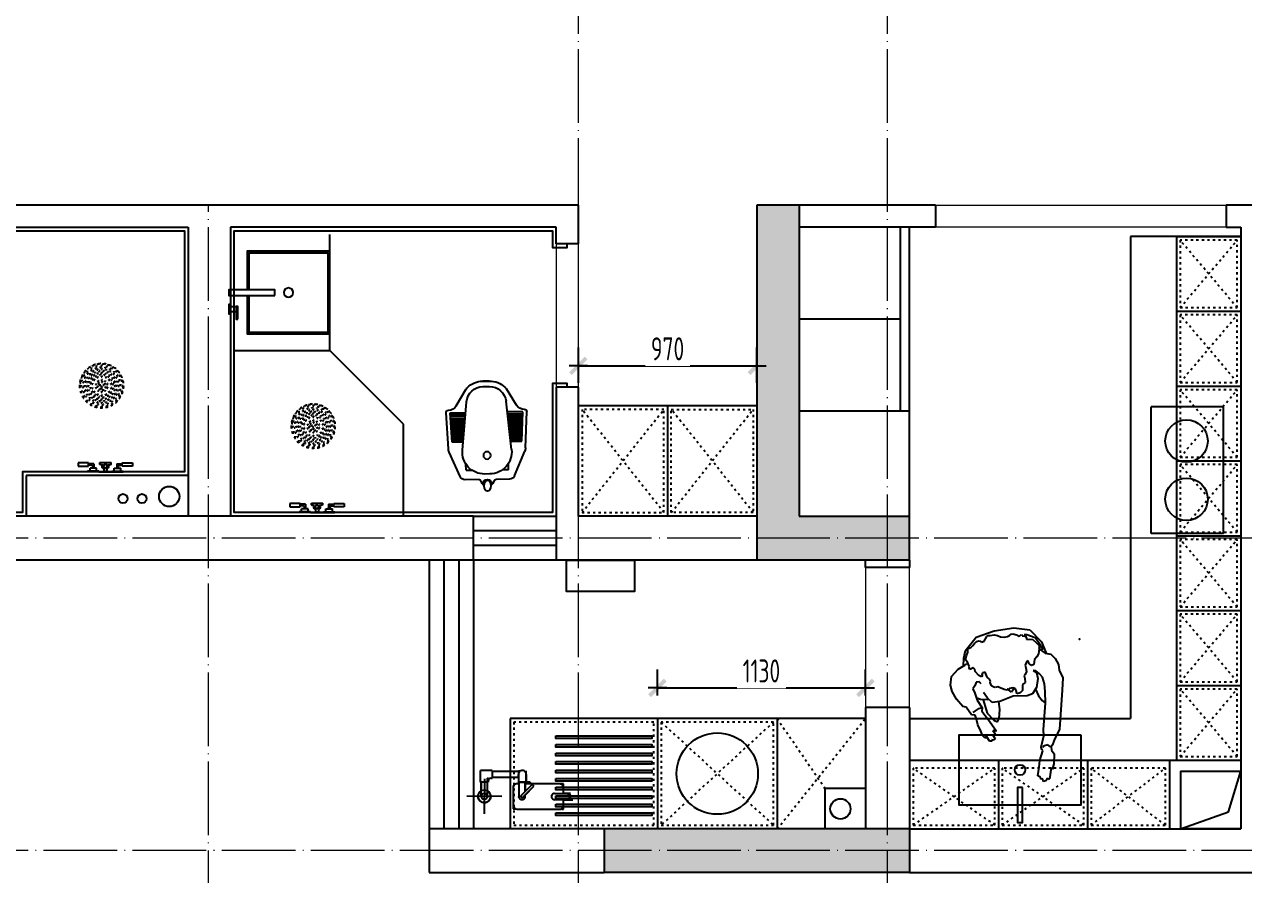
# Model space of a CAD drawing. Header units: inches. Extents: x 14 to 31798, y 9 to 22485.
# Drawn here: x 13009 to 19634, y 7512 to 12134 of the extents above; entities that cross this region are included whole.
import ezdxf

# ---------------------------------------------------------------- set-up
doc = ezdxf.new("R2010")
doc.units = ezdxf.units.IN
doc.header["$MEASUREMENT"] = 0
for name, pattern in [('ACAD_ISO03W100', [30, 12, -18]), ('DOTE', [2.42, 2, -0.2, 0.02, -0.2]), ('iGo户型优化31', [0.35, 0.25, -0.1])]:
    doc.linetypes.add(name, pattern=pattern)
for name, color, linetype in [('D-ARCHI', 250, 'Continuous'), ('EVH 立面填充', 8, 'Continuous'), ('IBS-003-建筑窗框', 3, 'Continuous'), ('IBS-182-原建筑非承重墙', 150, 'Continuous'), ('IBS-200-原建筑承重墙柱', 200, 'Continuous'), ('IBS-63-原建筑窗', 63, 'Continuous'), ('IDS-030-造型完成面(看线)', 30, 'Continuous'), ('IDS-040-固定高家具', 40, 'Continuous'), ('IFF-31-卫浴洁具', 31, 'Continuous'), ('IFF-51-活动家具', 51, 'Continuous'), ('iGo户型优化', 7, 'Continuous')]:
    doc.layers.add(name, color=color, linetype=linetype)
doc.layers.add('门', color=65, linetype='Continuous', lineweight=13)
doc.styles.add('HBA-DIMT', font='ARCHS.SHX', dxfattribs={"width": 0.8})
doc.dimstyles.new('HBA_40', dxfattribs={"dimscale": 50, "dimtxt": 2.5, "dimasz": 0.1, "dimexe": 2, "dimexo": 2.5, "dimgap": 0.6, "dimtad": 1, "dimdec": 0, "dimrnd": 5, "dimzin": 0, "dimtxsty": 'HBA-DIMT', "dimblk": 'HBA_DIMENSION_TICK', "dimblk1": 'HBA_DIMENSION_TICK', "dimblk2": 'HBA_DIMENSION_TICK', "dimcen": 0.125, "dimclrd": 44, "dimclre": 44, "dimclrt": 2, "dimadec": 0, "dimazin": 0, "dimtfac": 1, "dimtdec": 0, "dimtix": 1, "dimtmove": 1, "dimatfit": 3, "dimldrblk": 'HBA_Leader_Dot', "dimfxl": 0, "dimtvp": 1, "dimtfill": 1, "dimtolj": 1, "dimtzin": 0, "dimarcsym": 0})

# ---------------------------------------------------------------- blocks, each defined once
blk = doc.blocks.new('11')
at = {"layer": 'IBS-182-原建筑非承重墙'}
for p, q in [((140996.6, -1245.4), (140997.1, -1054.1)), ((140567.3, -1080.2), (140567.1, -1131.5)), ((140567.3, -1080.2), (140567.1, -1131.5)), ((140567.2, -1100.7), (140567.1, -1131.5)), ((140840.5, -1081), (140567.3, -1080.2)), ((140575.7, -1080.3), (140567.3, -1080.2)), ((140820, -1080.9), (140587.7, -1080.3)), ((140820, -1080.9), (140587.7, -1080.3)), ((140840.5, -1081), (140820, -1080.9)), ((140840.2, -1209.1), (140840.5, -1081)), ((140840.2, -1197.1), (140840.5, -1101.4)), ((140840.2, -1209.1), (140840.5, -1101.4)), ((140840.5, -1101.4), (140840.5, -1081)), ((140567.1, -1131.5), (140516.4, -1131.3)), ((140535.4, -1131.4), (140527.6, -1131.4)), ((140528, -1165.5), (140567, -1165.6)), ((140528, -1165.5), (140567, -1165.6)), ((140567, -1165.6), (140535.3, -1165.5)), ((140567.1, -1131.5), (140535.4, -1131.4)), ((140567.1, -1131.5), (140535.4, -1131.4)), ((140567, -1165.6), (140566.9, -1196.4)), ((140567, -1165.6), (140566.9, -1216.9)), ((140567, -1165.6), (140566.9, -1196.4)), ((140614.8, -1165.8), (140567, -1165.6)), ((140567.1, -1131.5), (140614.9, -1131.6)), ((140787.9, -1144.5), (140727.7, -1204.5)), ((140775.4, -1157), (140727.7, -1204.5)), ((140797.1, -1153.8), (140736.8, -1213.7)), ((140736.8, -1213.7), (140775.4, -1175.4)), ((140736.8, -1213.7), (140775.4, -1175.4)), ((140775.4, -1175.4), (140775.2, -1227)), ((140775.3, -1217.4), (140775.4, -1175.4)), ((140775.4, -1175.4), (140775.3, -1217.4)), ((140775.4, -1157), (140787.9, -1144.5)), ((140775.4, -1149.1), (140775.4, -1157)), ((140775.4, -1149.1), (140775.4, -1157)), ((140775.4, -1149.1), (140775.4, -1157)), ((140809.4, -1217.5), (140809.6, -1149.2)), ((140809.4, -1227.1), (140809.6, -1149.2)), ((140809.6, -1144.6), (140809.6, -1149.2)), ((140809.6, -1149.2), (140809.6, -1144.6)), ((140901.2, -1149.5), (141092.5, -1150)), ((140979.7, -1180.1), (140979.5, -1248.1)), ((140979.8, -1149.7), (140979.6, -1227.6)), ((140979.7, -1180.1), (140979.6, -1227.6)), ((141013.9, -1149.8), (141013.7, -1227.7)), ((141013.7, -1227.7), (141013.9, -1180.2)), ((141013.7, -1227.7), (141013.9, -1180.2)), ((140566.9, -1208.4), (140566.9, -1216.9)), ((140566.9, -1216.9), (140769.8, -1217.4)), ((140566.9, -1216.9), (140587.4, -1216.9)), ((140587.4, -1216.9), (140775.3, -1217.4)), ((140587.4, -1216.9), (140740.4, -1217.3)), ((140736.8, -1213.7), (140727.7, -1204.5)), ((140727.7, -1204.5), (140736.8, -1213.7)), ((140750, -1226.9), (140736.8, -1213.7)), ((140740.4, -1217.3), (140750, -1226.9)), ((140775.2, -1227), (140750, -1226.9)), ((140750, -1226.9), (140769.8, -1227)), ((140769.8, -1217.4), (140769.6, -1288.5)), ((140769.7, -1268.6), (140769.8, -1227)), ((140769.8, -1227), (140769.7, -1268.6)), ((140812.1, -1227.1), (140769.8, -1227)), ((140775.3, -1217.4), (140775.2, -1227)), ((140775.3, -1217.4), (140775.2, -1227)), ((140775.2, -1227), (140809.4, -1227.1)), ((140809.4, -1217.5), (140819.7, -1217.5)), ((140809.4, -1217.5), (140809.4, -1227.1)), ((140812.1, -1251.7), (140812, -1268.8)), ((140812, -1285.8), (140812.1, -1251.7)), ((140812, -1285.8), (140812.1, -1251.7)), ((140812.1, -1251.7), (140812.1, -1220.6)), ((140812.1, -1251.7), (140812.1, -1220.6)), ((140812.1, -1251.7), (140812.1, -1227.1)), ((140812.1, -1251.7), (140954.9, -1251.7)), ((140954.9, -1251.7), (140953, -1251.7)), ((140954.9, -1251.7), (140953, -1251.7)), ((140954.8, -1290.4), (140954.9, -1248.1)), ((140961.8, -1248.1), (140954.9, -1248.1)), ((140954.9, -1250.9), (140954.9, -1251.7)), ((140954.9, -1250.9), (140954.9, -1251.7)), ((140975.4, -1248.1), (140975.5, -1227.6)), ((140975.5, -1234.5), (140975.4, -1248.1)), ((140979.5, -1248.1), (140975.4, -1248.1)), ((140975.4, -1248.1), (140979.5, -1248.1)), ((140975.5, -1234.5), (140975.5, -1227.6)), ((140975.5, -1227.6), (140979.6, -1227.6)), ((140975.5, -1227.6), (141017.8, -1227.7)), ((140979.6, -1227.6), (140975.5, -1227.6)), ((140975.5, -1227.6), (140975.5, -1234.5)), ((140979.5, -1248.1), (140979.6, -1227.6)), ((140979.6, -1227.6), (141013.7, -1227.7)), ((140979.6, -1227.6), (141017.8, -1227.7)), ((141013.7, -1227.7), (141017.8, -1227.7)), ((141017.8, -1227.7), (141013.7, -1227.7)), ((141017.8, -1227.7), (141013.7, -1227.7)), ((141017.8, -1234.6), (141017.7, -1290.5)), ((141017.8, -1234.6), (141017.8, -1227.7)), ((141017.8, -1234.6), (141017.8, -1227.7)), ((141017.8, -1227.7), (141017.8, -1234.6)), ((141017.8, -1234.6), (141017.8, -1227.7)), ((141017.8, -1227.7), (141017.8, -1234.6)), ((140769.7, -1268.6), (140769.6, -1288.5)), ((140803.1, -1285.8), (140812, -1285.8)), ((140954.8, -1285.8), (140803.3, -1285.8)), ((140803.3, -1285.8), (140812, -1285.8)), ((140954.8, -1290.4), (140981.7, -1290.5)), ((140981.7, -1290.5), (141017.7, -1290.5))]:
    blk.add_line(p, q, dxfattribs=at)
blk.add_circle((140996.9, -1149.8), 34.9, dxfattribs=at)
for start, end in [(0, 180), (0, 180), (180, 240.52169), (180, 240.52169), (299.17603, 0), (299.17603, 0)]:
    blk.add_arc((140996.9, -1149.8), 34.9, start, end, dxfattribs=at)
for centre, major_axis, start_param, end_param in [((140587.7, -1100.8), (-14.5, 14.5), 5.495149, 7.065946), ((140820, -1101.4), (-14.5, -14.5), 2.353557, 3.924353), ((140553.1, -1148.5), (-17.5, -17.5), -1.141223, -0.024085), ((140539.5, -1139.9), (-6.72, -6.72), 4.378011, 6.612288), ((140531.1, -1157), (-6.72, -6.72), 1.236418, 3.470695), ((140614.9, -1148.7), (-12.1, -12.1), 0.78276, 3.924353), ((140792.5, -1149.1), (-12.1, 12.1), 3.924353, 7.065946), ((140792.5, -1149.1), (-4.6, -4.6), 1.568158, 4.709751), ((140996.9, -1149.8), (-12.1, 12.1), 4.709751, 10.992936), ((140587.4, -1196.4), (-14.5, 14.5), 0.78276, 2.353557), ((140819.7, -1197), (-14.5, -14.5), 0.78276, 2.353557), ((140961.8, -1234.4), (-9.66, 9.66), 2.353557, 3.924353), ((140790.8, -1268.7), (-15, 15), 0.78276, 2.986227), ((140790.8, -1268.7), (-15, 15), 2.986227, 3.924353)]:
    blk.add_ellipse(centre, major_axis=major_axis, ratio=1, start_param=start_param, end_param=end_param, dxfattribs=at)
at = {"layer": 'IBS-182-原建筑非承重墙', "extrusion": (0, 0, -1)}
for start_param, end_param in [(5.500425, 7.071221), (5.500425, 7.071221), (3.929629, 5.500425), (3.929629, 5.500425), (2.358832, 3.929629), (2.358832, 3.929629), (7.071221, 8.642018), (7.071221, 8.642018)]:
    blk.add_ellipse((140996.9, -1149.8), major_axis=(-12.1, 12.1), ratio=1, start_param=start_param, end_param=end_param, dxfattribs=at)
blk = doc.blocks.new('A$C4f8d1d60')
at = {"color": 8}
for p, q in [((48.8, 294, 0), (31.2, 294, 0)), ((31.2, 294, 0), (31.2, 239, 0)), ((48.8, 239, 0), (48.8, 294, 0)), ((48.8, 294, 0), (48.8, 294, 0)), ((3.6, 244, 0), (0, 244, 0)), ((0, 182, 0), (0, 244, 0)), ((3.6, 182, 0), (3.6, 244, 0)), ((3.6, 230.5, 0), (20, 230.5, 0)), ((20, 195.5, 0), (20, 230.5, 0)), ((24, 220, 0), (20, 220, 0)), ((24, 206, 0), (20, 206, 0)), ((24, 206, 0), (24, 220, 0)), ((36, 217, 0), (24, 217, 0)), ((44, 209, 0), (24, 209, 0)), ((31.2, 239, 0), (48.8, 239, 0)), ((36, 217, 0), (36, 239, 0)), ((44, 209, 0), (44, 239, 0)), ((3.6, 182, 0), (0, 182, 0)), ((0, 112, 0), (0, 182, 0)), ((3.6, 159.5, 0), (0, 159.5, 0)), ((0, 159.5, 0), (0, 134.5, 0)), ((3.6, 134.5, 0), (0, 134.5, 0)), ((3.6, 195.5, 0), (20, 195.5, 0)), ((3.6, 134.5, 0), (3.6, 159.5, 0)), ((15.4, 154.5, 0), (3.6, 154.5, 0)), ((15.4, 139.5, 0), (3.6, 139.5, 0)), ((31.2, 164.5, 0), (31.2, 159.5, 0)), ((31.2, 159.5, 0), (36.2, 159.5, 0)), ((31.2, 134.5, 0), (31.2, 129.5, 0)), ((31.2, 134.5, 0), (36.2, 134.2, 0)), ((41, 177.9, 0), (50.8, 177.9, 0)), ((50.8, 117.7, 0), (50.8, 177.9, 0)), ((3.6, 112, 0), (0, 112, 0)), ((0, 112, 0), (0, 50, 0)), ((3.6, 112, 0), (3.6, 50, 0)), ((3.6, 98.5, 0), (20, 98.5, 0)), ((20, 98.5, 0), (20, 63.5, 0)), ((24, 88, 0), (20, 88, 0)), ((24, 74, 0), (20, 74, 0)), ((24, 88, 0), (24, 74, 0)), ((44, 85, 0), (24, 85, 0)), ((36, 77, 0), (24, 77, 0)), ((36, 77, 0), (36, 55, 0)), ((40.5, 117.7, 0), (50.8, 117.7, 0)), ((44, 85, 0), (44, 55, 0)), ((3.6, 50, 0), (0, 50, 0)), ((3.6, 63.5, 0), (20, 63.5, 0)), ((31.2, 0, 0), (31.2, 55, 0)), ((31.2, 55, 0), (48.8, 55, 0)), ((48.8, 0, 0), (31.2, 0, 0)), ((48.8, 55, 0), (48.8, 0, 0)), ((48.8, 0, 0), (48.8, 0, 0))]:
    blk.add_line(p, q, dxfattribs=at)
at = {"color": 8, "linetype": 'ACAD_ISO03W100'}
for centre, radius in [((468.8, 126.7, 0), 120), ((468.8, 126.7, 0), 118), ((389.6, 205.9, 0), 3), ((401.4, 203.3, 0), 3), ((412.8, 223.7, 0), 3), ((422.8, 206.4, 0), 3), ((423.5, 218.1, 0), 3), ((425.9, 196.6, 0), 3), ((439.9, 234.9, 0), 3), ((445, 215.6, 0), 3), ((447.4, 205.9, 0), 3), ((448.7, 226.8, 0), 3), ((468.8, 238.7, 0), 3), ((468.8, 218.7, 0), 3), ((468.8, 198.7, 0), 3), ((470.5, 208.7, 0), 3), ((475.3, 228.5, 0), 3), ((492.7, 215.6, 0), 3), ((493.6, 204.9, 0), 3), ((497.8, 234.9, 0), 3), ((501.4, 223.4, 0), 3), ((514.8, 206.4, 0), 3), ((524.8, 223.7, 0), 3), ((525.3, 211.7, 0), 3), ((548, 205.9, 0), 3), ((360.7, 155.7, 0), 3), ((367, 133.2, 0), 3), ((371.8, 182.7, 0), 3), ((372.2, 159.3, 0), 3), ((380, 150.6, 0), 3), ((383.9, 183.2, 0), 3), ((387.9, 140.1, 0), 3), ((389.2, 172.7, 0), 3), ((395, 162.3, 0), 3), ((400.4, 149, 0), 3), ((403.8, 191.8, 0), 3), ((407.6, 136.2, 0), 3), ((408, 181.7, 0), 3), ((410.6, 169.1, 0), 3), ((415.8, 158.9, 0), 3), ((422, 149.3, 0), 3), ((426.5, 185, 0), 3), ((432.2, 176.7, 0), 3), ((436.4, 167.4, 0), 3), ((443, 145.6, 0), 3), ((446.6, 195.2, 0), 3), ((448.2, 134.3, 0), 3), ((454.1, 187, 0), 3), ((457.3, 177.4, 0), 3), ((459, 157.2, 0), 3), ((461.8, 147.6, 0), 3), ((474.8, 137.1, 0), 3), ((478.3, 188, 0), 3), ((478.7, 157.2, 0), 3), ((480.4, 177.4, 0), 3), ((480.8, 145.2, 0), 3), ((491.1, 195.2, 0), 3), ((494.7, 145.6, 0), 3), ((501, 179.8, 0), 3), ((501.3, 167.4, 0), 3), ((511.2, 185, 0), 3), ((514.6, 194.8, 0), 3), ((515.7, 149.3, 0), 3), ((518.8, 163.4, 0), 3), ((527.1, 169.1, 0), 3), ((529.1, 141.5, 0), 3), ((531.9, 179.2, 0), 3), ((533.9, 191.8, 0), 3), ((537.3, 149, 0), 3), ((544.1, 159.3, 0), 3), ((545.4, 194.2, 0), 3), ((548.5, 172.7, 0), 3), ((550.2, 136.7, 0), 3), ((557.7, 150.6, 0), 3), ((560.2, 172, 0), 3), ((565.8, 182.7, 0), 3), ((568.8, 146.8, 0), 3), ((577, 155.7, 0), 3), ((356.8, 126.7, 0), 3), ((360.7, 97.8, 0), 3), ((368.8, 106.7, 0), 3), ((371.8, 70.7, 0), 3), ((376.8, 126.7, 0), 3), ((377.5, 81.5, 0), 3), ((380, 102.9, 0), 3), ((387.5, 116.8, 0), 3), ((389.2, 80.7, 0), 3), ((393.6, 94.2, 0), 3), ((396.8, 126.7, 0), 3), ((400.4, 104.5, 0), 3), ((405.8, 74.3, 0), 3), ((408.6, 112, 0), 3), ((410.6, 84.4, 0), 3), ((416.8, 126.7, 0), 3), ((418.8, 90.1, 0), 3), ((422, 104.2, 0), 3), ((426.5, 68.5, 0), 3), ((436.4, 86.1, 0), 3), ((436.7, 73.7, 0), 3), ((436.8, 126.7, 0), 3), ((443, 107.9, 0), 3), ((450.1, 115.3, 0), 3), ((456.8, 126.7, 0), 3), ((457.3, 76.1, 0), 3), ((459, 96.3, 0), 3), ((459.4, 65.5, 0), 3), ((466.1, 104.9, 0), 3), ((468.8, 126.7, 0), 5), ((474.8, 116.4, 0), 3), ((478.7, 96.3, 0), 3), ((480.4, 76.1, 0), 3), ((483.6, 66.5, 0), 3), ((484.2, 111, 0), 3), ((490.7, 128.9, 0), 3), ((494.7, 107.9, 0), 3), ((500.8, 126.7, 0), 3), ((501.3, 86.1, 0), 3), ((505.5, 76.8, 0), 3), ((511.2, 68.5, 0), 3), ((515.7, 104.2, 0), 3), ((520.8, 126.7, 0), 3), ((521.8, 94.6, 0), 3), ((527.1, 84.4, 0), 3), ((529.7, 71.8, 0), 3), ((530.1, 117.3, 0), 3), ((537.3, 104.5, 0), 3), ((540.8, 126.7, 0), 3), ((542.7, 91.2, 0), 3), ((548.5, 80.7, 0), 3), ((549.8, 113.4, 0), 3), ((553.8, 70.3, 0), 3), ((557.7, 102.9, 0), 3), ((560.8, 126.7, 0), 3), ((565.5, 94.2, 0), 3), ((565.8, 70.7, 0), 3), ((570.6, 120.3, 0), 3), ((577, 97.8, 0), 3), ((580.8, 126.7, 0), 3), ((389.6, 47.6, 0), 3), ((392.3, 59.3, 0), 3), ((403.8, 61.7, 0), 3), ((412.3, 41.8, 0), 3), ((412.8, 29.8, 0), 3), ((422.8, 47.1, 0), 3), ((423.1, 58.7, 0), 3), ((436.2, 30.1, 0), 3), ((439.9, 18.6, 0), 3), ((444.1, 48.6, 0), 3), ((445, 37.9, 0), 3), ((446.6, 58.3, 0), 3), ((462.4, 25, 0), 3), ((467.2, 44.8, 0), 3), ((468.8, 54.7, 0), 3), ((468.8, 34.7, 0), 3), ((468.8, 14.7, 0), 3), ((488.9, 26.7, 0), 3), ((490.3, 47.6, 0), 3), ((491.1, 58.3, 0), 3), ((492.7, 37.9, 0), 3), ((497.8, 18.6, 0), 3), ((511.7, 56.9, 0), 3), ((514.1, 35.4, 0), 3), ((514.8, 47.1, 0), 3), ((524.8, 29.8, 0), 3), ((533.9, 61.7, 0), 3), ((536.2, 50.2, 0), 3), ((548, 47.6, 0), 3)]:
    blk.add_circle(centre, radius, dxfattribs=at)
at = {"color": 8}
blk.add_circle((31.2, 147, 0), 9.39, dxfattribs=at)
for centre, radius, start, end in [((31.2, 147, 0), 17.5, 89.99388, 154.61694), ((31.2, 147, 0), 17.5, 205.37081, 269.99388), ((31.2, 147, 0), 12.5, 89.99388, 269.99388), ((63.6, 132.7, 0), 27.5, 176.83262, 212.95443), ((74.7, 159.2, 0), 38.6, 151.01819, 179.60297)]:
    blk.add_arc(centre, radius, start, end, dxfattribs=at)
blk = doc.blocks.new('抖音iGo户型优化-0721')
at = {"layer": 'IFF-31-卫浴洁具', "ltscale": 100}
for p, q in [((23154.8, -200795.4), (23079.4, -200794.4)), ((23321, -200797.7), (23245.6, -200796.7)), ((23051.6, -200812.2), (22992.6, -200945.2)), ((23084.4, -200846.4), (23083.9, -200879.7)), ((23084.4, -200846.4), (23116.3, -200846.8)), ((23213.8, -200826.2), (23185.7, -200825.8)), ((23314.6, -200849.5), (23282.6, -200849.1)), ((23314.6, -200849.5), (23314.1, -200882.9)), ((23348.3, -200816.3), (23403.6, -200950.8)), ((22988.4, -200962.2), (22975.7, -201159)), ((23008, -200998.5), (22997.4, -201159)), ((23068.8, -200999.3), (23008, -200998.5)), ((23064.5, -200955.1), (23087.1, -201218.7)), ((23331.5, -200958.7), (23301.7, -201221.6)), ((23407.4, -200967.9), (23414.7, -201165)), ((23074.3, -201069.4), (23003.4, -201068.5)), ((23073.4, -201059.4), (23004, -201058.5)), ((23072.6, -201049.4), (23004.7, -201048.5)), ((23071.7, -201039.4), (23005.4, -201038.5)), ((23070.8, -201029.4), (23006, -201028.5)), ((23070, -201019.4), (23006.7, -201018.5)), ((23069.1, -201009.3), (23007.3, -201008.5)), ((23319.7, -201062.8), (23389.1, -201063.7)), ((23320.9, -201052.8), (23388.7, -201053.7)), ((23322, -201042.8), (23388.3, -201043.7)), ((23323.1, -201032.8), (23387.9, -201033.7)), ((23324.3, -201022.8), (23387.6, -201023.7)), ((23325.4, -201012.9), (23387.2, -201013.7)), ((23326, -201002.9), (23386.8, -201003.7)), ((23386.8, -201003.7), (23393, -201164.5)), ((23079.4, -201129.5), (22999.4, -201128.4)), ((23078.6, -201119.5), (23000.1, -201118.4)), ((23077.7, -201109.5), (23000.7, -201108.4)), ((23076.9, -201099.5), (23001.4, -201098.4)), ((23076, -201089.4), (23002, -201088.4)), ((23075.1, -201079.4), (23002.7, -201078.4)), ((23311.8, -201132.7), (23391.8, -201133.8)), ((23312.9, -201122.7), (23391.4, -201123.8)), ((23314.1, -201112.7), (23391.1, -201113.8)), ((23315.2, -201102.7), (23390.7, -201103.8)), ((23316.3, -201092.7), (23390.3, -201093.7)), ((23317.5, -201082.8), (23389.9, -201083.7)), ((23318.6, -201072.8), (23389.5, -201073.7)), ((22997.4, -201159), (23082.1, -201160.2)), ((23081.2, -201149.5), (22998.1, -201148.4)), ((23080.3, -201139.5), (22998.7, -201138.4)), ((23031.4, -201196.4), (23083.8, -201285.4)), ((23358, -201200.9), (23303.2, -201288.4)), ((23393, -201164.5), (23308.3, -201163.3)), ((23309.5, -201152.6), (23392.6, -201153.8)), ((23310.7, -201142.7), (23392.2, -201143.8)), ((23175.1, -201330.9), (23210.6, -201331.4)), ((23210.6, -201331.4), (23175.1, -201330.9)), ((23175.5, -201300.9), (23211, -201301.4))]:
    blk.add_line(p, q, dxfattribs=at)
blk.add_circle((23198.4, -200927.2), 20, dxfattribs=at)
for centre, radius, start, end in [((23200.9, -200746.1), 13.4, 34.04572, 144.38623), ((23079, -200824.4), 30, 89.21598, 156.07815), ((23154.9, -200785.4), 10, 269.21598, 339.71582), ((23226.7, -200811.9), 66.5, 131.3509, 159.71582), ((23200.5, -200771.2), 25, 179.21598, 359.21598), ((23227, -200762.6), 44.3, 146.67085, 211.76111), ((23200.4, -200778.5), 13.4, 214.04572, 324.38623), ((23174.3, -200761.9), 44.3, 326.67085, 31.76111), ((23173.3, -200811.2), 66.5, 18.71613, 47.08106), ((23245.7, -200786.7), 10, 198.71613, 269.21598), ((23320.6, -200827.7), 30, 22.35381, 89.21598), ((23184.1, -200945.8), 120, 89.21598, 184.42439), ((23212.2, -200946.2), 120, 354.00757, 89.21598), ((23038.3, -200965.4), 50, 156.07815, 176.28889), ((23357.4, -200969.8), 50, 2.14307, 22.35381), ((22987.6, -201159.8), 12, 176.28889, 270.6079), ((22988.3, -201221.8), 50, 30.48691, 90.6079), ((23400.4, -201227.4), 50, 87.82405, 147.94505), ((23402.7, -201165.5), 12, 267.82405, 2.14307), ((23176.8, -201211), 90, 184.91056, 269.21598), ((23212.3, -201211.4), 90, 269.21598, 353.5214), ((23126.9, -201260), 50, 210.48691, 224.50672), ((23176.8, -201211), 120, 224.50672, 269.21598), ((23212.3, -201211.4), 120, 269.21598, 313.92524), ((23260.8, -201261.9), 50, 313.92524, 327.94505)]:
    blk.add_arc(centre, radius, start, end, dxfattribs=at)
blk = doc.blocks.new('抖音iGo户型优化-0715')
at = {"layer": 'IFF-31-卫浴洁具'}
for points in [[(13559.5, -200880.3), (13529.5, -200880.3), (13529.5, -200630.3), (13559.5, -200630.3)], [(13659.5, -200640.3), (13609.5, -200640.3), (13609.5, -200630.3), (13659.5, -200630.3)], [(13649.5, -200640.3), (13619.5, -200640.3), (13619.5, -200670.3), (13649.5, -200670.3)], [(13689.5, -200680.6), (13619.5, -200680.6), (13619.5, -200670.6), (13689.5, -200670.6)]]:
    blk.add_lwpolyline(points, close=True, dxfattribs=at)
blk.add_lwpolyline([(13559.5, -200730.3), (13769.5, -200730.3), (13769.5, -201180.3), (13319.5, -201180.3), (13319.5, -200730.3), (13529.5, -200730.3)], dxfattribs=at)
at = {"layer": 'iGo户型优化', "color": 251, "ltscale": 333}
blk.add_lwpolyline([(13559.5, -200740.3), (13759.5, -200740.3), (13759.5, -201170.3), (13329.5, -201170.3), (13329.5, -200740.3), (13529.5, -200740.3)], dxfattribs=at)
at = {"layer": 'iGo户型优化', "color": 7}
blk.add_circle((13544.5, -200955.3), 25, dxfattribs=at)
blk = doc.blocks.new('HBA_DIMENSION_TICK')
at = {"color": 0, "linetype": 'ByBlock'}
for p, q in [((-10, 0), (0, 0)), ((0, 0), (10, 0))]:
    blk.add_line(p, q, dxfattribs=at)
at = {"color": 50, "linetype": 'ByBlock'}
blk.add_solid([(-10, -7), (-7, -10), (7, 10), (10, 7)], dxfattribs=at)
blk = doc.blocks.new('*D95')
at = {"color": 44, "lineweight": -2, "transparency": 16777216}
for p, q in [((16448.7, 8485.9), (16448.7, 8626.7)), ((17578.7, 8485.9), (17578.7, 8626.7)), ((16453.7, 8526.7), (17573.7, 8526.7))]:
    blk.add_line(p, q, dxfattribs=at)
at = {"layer": 'Defpoints', "color": 0, "transparency": 16777216}
for p in [(17578.7, 8526.7), (16448.7, 8360.9), (17578.7, 8360.9)]:
    blk.add_point(p, dxfattribs=at)
at = {"color": 44, "lineweight": -2, "transparency": 16777216, "xscale": 5, "yscale": 5, "zscale": 5, "rotation": 180}
blk.add_blockref('HBA_DIMENSION_TICK', (16448.7, 8526.7), dxfattribs=at)
at = {"color": 44, "lineweight": -2, "transparency": 16777216, "xscale": 5, "yscale": 5, "zscale": 5}
blk.add_blockref('HBA_DIMENSION_TICK', (17578.7, 8526.7), dxfattribs=at)
at = {"color": 2, "transparency": 16777216, "insert": (17013.7, 8619.2), "char_height": 125, "attachment_point": 5, "style": 'HBA-DIMT', "bg_fill": 3, "box_fill_scale": 1.25, "bg_fill_color": 256, "bg_fill_true_color": 13158600, "bg_fill_transparency": 0}
blk.add_mtext('\\A1;1130', dxfattribs=at)
blk = doc.blocks.new('HBA_Leader_Dot')
at = {"color": 0, "linetype": 'ByBlock'}
blk.add_line((-5, 0), (-10, 0), dxfattribs=at)
at = {"color": 0, "linetype": 'ByBlock', "const_width": 5}
blk.add_lwpolyline([(-2.5, 0, 1), (2.5, 0, 1)], format="xyb", close=True, dxfattribs=at)
blk = doc.blocks.new('*D96')
at = {"color": 44, "lineweight": -2, "transparency": 16777216}
for p, q in [((16018.7, 10185.9), (16018.7, 10377.7)), ((16988.7, 10185.9), (16988.7, 10377.7)), ((16023.7, 10277.7), (16983.7, 10277.7))]:
    blk.add_line(p, q, dxfattribs=at)
at = {"layer": 'Defpoints', "color": 0, "transparency": 16777216}
for p in [(16988.7, 10277.7), (16018.7, 10060.9), (16988.7, 10060.9)]:
    blk.add_point(p, dxfattribs=at)
at = {"color": 44, "lineweight": -2, "transparency": 16777216, "xscale": 5, "yscale": 5, "zscale": 5, "rotation": 180}
blk.add_blockref('HBA_DIMENSION_TICK', (16018.7, 10277.7), dxfattribs=at)
at = {"color": 44, "lineweight": -2, "transparency": 16777216, "xscale": 5, "yscale": 5, "zscale": 5}
blk.add_blockref('HBA_DIMENSION_TICK', (16988.7, 10277.7), dxfattribs=at)
at = {"color": 2, "transparency": 16777216, "insert": (16503.7, 10370.2), "char_height": 125, "attachment_point": 5, "style": 'HBA-DIMT', "bg_fill": 3, "box_fill_scale": 1.25, "bg_fill_color": 256, "bg_fill_true_color": 13158600, "bg_fill_transparency": 0}
blk.add_mtext('\\A1;970', dxfattribs=at)

msp = doc.modelspace()

# ---------------------------------------------------------------- hatches: boundary and pattern name
at = {"layer": 'EVH 立面填充'}
h = msp.add_hatch(color=256, dxfattribs=at)
h.dxf.hatch_style = 1
h.paths.add_polyline_path([(17818.7, 9220.9), (17818.7, 9460.9), (17218.7, 9460.9), (17218.7, 11150.9), (16988.7, 11150.9), (16988.7, 9220.9)])
h = msp.add_hatch(color=256, dxfattribs=at)
h.dxf.hatch_style = 1
h.paths.add_polyline_path([(16158.7, 7760.9), (16158.7, 7522.6), (17818.7, 7522.6), (17818.7, 7760.9)])

# ---------------------------------------------------------------- linework, layer by layer
at = {"layer": 'D-ARCHI', "color": 251, "linetype": 'DOTE', "lineweight": 5, "ltscale": 200}
for p, q in [((16018.7, 4822.6), (16018.7, 19771.1)), ((17698.7, 4822.6), (17698.7, 19771.1)), ((14008.7, 4822.6), (14008.7, 11150.9)), ((25129, 9340.9), (4801.7, 9340.9)), ((25129, 7642.6), (4801.7, 7642.6))]:
    msp.add_line(p, q, dxfattribs=at)
at = {"layer": 'IBS-003-建筑窗框', "color": 251, "ltscale": 10}
for p, q in [((15448.7, 9460.9), (15898.7, 9460.9)), ((15208.7, 9220.9), (15208.7, 7760.9)), ((15898.7, 9220.9), (15448.7, 9220.9)), ((15448.7, 9220.9), (15448.7, 7760.9))]:
    msp.add_line(p, q, dxfattribs=at)
at = {"layer": 'IBS-182-原建筑非承重墙'}
for p, q in [((16018.7, 11150.9), (12368.7, 11150.9)), ((16018.7, 10940.9), (16018.7, 11150.9)), ((17958.7, 11150.9), (17218.7, 11150.9)), ((17958.7, 11150.9), (17958.7, 11030.9)), ((19858.7, 11150.9), (19538.7, 11150.9)), ((19538.7, 11150.9), (19538.7, 11030.9)), ((12198.7, 11030.9), (13898.7, 11030.9)), ((13898.7, 11030.9), (13898.7, 9460.9)), ((15898.7, 11030.9), (14128.7, 11030.9)), ((14128.7, 11030.9), (14128.7, 9460.9)), ((15898.7, 10940.9), (15898.7, 11030.9)), ((17958.7, 11030.9), (17218.7, 11030.9)), ((19538.7, 11030.9), (19618.7, 11030.9)), ((19618.7, 11030.9), (19618.7, 7760.9)), ((16018.7, 10940.9), (15898.7, 10940.9)), ((16018.7, 10160.9), (15898.7, 10160.9)), ((15898.7, 10160.9), (15898.7, 9220.9)), ((16018.7, 9460.9), (16018.7, 10160.9)), ((13018.7, 9680.9), (13018.7, 9460.9)), ((13898.7, 9680.9), (13018.7, 9680.9)), ((14128.7, 9460.9), (12748.7, 9460.9)), ((15448.7, 9460.9), (14128.7, 9460.9)), ((15448.7, 9220.9), (15448.7, 9460.9)), ((16988.7, 9460.9), (16018.7, 9460.9)), ((15208.7, 9220.9), (12748.7, 9220.9)), ((15448.7, 9220.9), (15208.7, 9220.9)), ((16988.7, 9220.9), (15898.7, 9220.9)), ((17578.7, 9180.9), (17578.7, 9220.9)), ((17818.7, 9220.9), (17818.7, 9180.9)), ((17818.7, 9180.9), (17578.7, 9180.9)), ((17818.7, 8420.9), (17578.7, 8420.9)), ((17578.7, 8420.9), (17578.7, 7760.9)), ((17818.7, 8420.9), (17818.7, 7760.9)), ((19230.4, 8133.9), (19230.4, 7760.9)), ((19230.4, 8133.9), (19618.7, 8133.9)), ((19290.4, 8073.9), (19290.4, 7760.9)), ((19290.4, 8073.9), (19618.7, 8073.9)), ((19552.1, 7853.5), (19618.7, 8073.9)), ((17358.7, 7980.9), (17358.7, 7760.9)), ((17578.7, 7980.9), (17358.7, 7980.9)), ((19290.4, 7760.9), (19552.1, 7853.5)), ((16158.7, 7760.9), (15208.7, 7760.9)), ((15208.7, 7760.9), (15208.7, 7522.6)), ((17818.7, 7760.9), (19618.7, 7760.9)), ((19618.7, 7760.9), (19290.4, 7760.9)), ((15208.7, 7522.6), (16158.7, 7522.6)), ((17818.7, 7522.6), (19858.7, 7522.6))]:
    msp.add_line(p, q, dxfattribs=at)
for centre, radius in [((13795.8, 9567.5), 55), ((13544.3, 9556.1), 25), ((13647.7, 9556.1), 25), ((17442.7, 7869.3), 55)]:
    msp.add_circle(centre, radius, dxfattribs=at)
msp.add_point((18741.3, 8792.4), dxfattribs=at)
at = {"layer": 'IBS-200-原建筑承重墙柱', "ltscale": 0.02}
for p, q in [((16988.7, 11150.9), (16988.7, 9220.9)), ((17218.7, 11150.9), (16988.7, 11150.9)), ((17218.7, 11150.9), (17218.7, 9460.9)), ((17218.7, 9460.9), (17818.7, 9460.9)), ((17818.7, 9220.9), (17818.7, 9460.9)), ((17818.7, 9220.9), (16988.7, 9220.9)), ((17818.7, 7760.9), (16158.7, 7760.9)), ((16158.7, 7760.9), (16158.7, 7522.6)), ((17818.7, 7760.9), (17818.7, 7522.6)), ((17818.7, 7522.6), (16158.7, 7522.6))]:
    msp.add_line(p, q, dxfattribs=at)
at = {"layer": 'IBS-63-原建筑窗'}
for p, q in [((15898.7, 9380.9), (15448.7, 9380.9)), ((15898.7, 9300.9), (15448.7, 9300.9)), ((15288.7, 9220.9), (15288.7, 7760.9)), ((15368.7, 9220.9), (15368.7, 7760.9))]:
    msp.add_line(p, q, dxfattribs=at)
at = {"layer": 'IDS-030-造型完成面(看线)'}
for points in [[(12198.7, 11090.9), (12178.7, 11090.9), (12178.7, 11010.9), (13878.7, 11010.9), (13878.7, 9700.9), (12998.7, 9700.9), (12998.7, 9480.9), (11338.7, 9480.9), (11338.7, 10900.9), (11438.7, 10900.9), (11438.7, 11090.9), (11418.7, 11090.9)], [(15958.7, 10160.9), (15958.7, 10180.9), (15878.7, 10180.9), (15878.7, 9480.9), (14148.7, 9480.9), (14148.7, 11010.9), (15878.7, 11010.9), (15878.7, 10920.9), (15958.7, 10920.9), (15958.7, 10940.9)]]:
    msp.add_lwpolyline(points, dxfattribs=at)
at = {"layer": 'IDS-040-固定高家具'}
for p, q in [((19268.7, 10980.9), (19268.7, 8133.9)), ((19268.7, 10980.9), (19618.7, 10980.9)), ((19268.7, 10574.2), (19618.7, 10574.2)), ((19268.7, 10167.5), (19618.7, 10167.5)), ((16988.7, 10060.9), (16018.7, 10060.9)), ((16503.7, 10060.9), (16503.7, 9460.9)), ((19268.7, 9760.8), (19618.7, 9760.8)), ((19268.7, 9354), (19618.7, 9354)), ((19268.7, 8947.3), (19618.7, 8947.3)), ((19268.7, 8540.6), (19618.7, 8540.6)), ((17578.7, 8360.9), (15648.7, 8360.9)), ((15648.7, 8360.9), (15648.7, 7760.9)), ((16448.7, 8360.9), (16448.7, 7760.9)), ((17098.7, 8360.9), (17098.7, 7760.9)), ((17818.7, 8133.9), (19230.4, 8133.9)), ((18302, 8133.9), (18302, 7760.9)), ((18785.3, 8133.9), (18785.3, 7760.9))]:
    msp.add_line(p, q, dxfattribs=at)
at = {"layer": 'IDS-040-固定高家具', "linetype": 'ACAD_ISO03W100'}
for p, q in [((19288.7, 10594.2), (19598.7, 10960.9)), ((19598.7, 10594.2), (19288.7, 10960.9)), ((19288.7, 10187.5), (19598.7, 10554.2)), ((19598.7, 10187.5), (19288.7, 10554.2)), ((19288.7, 9780.8), (19598.7, 10147.5)), ((19598.7, 9780.8), (19288.7, 10147.5)), ((16038.7, 9480.9), (16483.7, 10040.9)), ((16483.7, 9480.9), (16038.7, 10040.9)), ((16968.7, 9480.9), (16523.7, 10040.9)), ((16523.7, 9480.9), (16968.7, 10040.9)), ((19288.7, 9374), (19598.7, 9740.8)), ((19598.7, 9374), (19288.7, 9740.8)), ((19288.7, 8967.3), (19598.7, 9334)), ((19598.7, 8967.3), (19288.7, 9334)), ((19288.7, 8560.6), (19598.7, 8927.3)), ((19598.7, 8560.6), (19288.7, 8927.3)), ((19288.7, 8153.9), (19598.7, 8520.6)), ((19598.7, 8153.9), (19288.7, 8520.6)), ((17098.7, 8360.9), (17358.7, 7980.9)), ((17100.4, 7760.9), (17578.7, 8360.9)), ((17078.7, 8340.9), (16468.7, 7780.9)), ((16468.7, 8340.9), (17078.7, 7780.9)), ((17838.7, 7780.9), (18282, 8090.9)), ((18282, 7780.9), (17838.7, 8090.9)), ((18322, 7780.9), (18765.3, 8090.9)), ((18765.3, 7780.9), (18322, 8090.9)), ((18805.3, 7780.9), (19209, 8090.9)), ((19209, 7780.9), (18805.3, 8090.9))]:
    msp.add_line(p, q, dxfattribs=at)
for points in [[(19288.7, 10594.2), (19598.7, 10594.2), (19598.7, 10960.9), (19288.7, 10960.9)], [(19288.7, 10187.5), (19598.7, 10187.5), (19598.7, 10554.2), (19288.7, 10554.2)], [(19288.7, 9780.8), (19598.7, 9780.8), (19598.7, 10147.5), (19288.7, 10147.5)], [(16038.7, 9480.9), (16483.7, 9480.9), (16483.7, 10040.9), (16038.7, 10040.9)], [(16968.7, 9480.9), (16523.7, 9480.9), (16523.7, 10040.9), (16968.7, 10040.9)], [(19288.7, 9374), (19598.7, 9374), (19598.7, 9740.8), (19288.7, 9740.8)], [(19288.7, 8967.3), (19598.7, 8967.3), (19598.7, 9334), (19288.7, 9334)], [(19288.7, 8560.6), (19598.7, 8560.6), (19598.7, 8927.3), (19288.7, 8927.3)], [(19288.7, 8153.9), (19598.7, 8153.9), (19598.7, 8520.6), (19288.7, 8520.6)], [(15668.7, 7780.9), (16428.7, 7780.9), (16428.7, 8340.9), (15668.7, 8340.9)], [(16468.7, 7780.9), (17078.7, 7780.9), (17078.7, 8340.9), (16468.7, 8340.9)], [(17838.7, 7780.9), (18282, 7780.9), (18282, 8090.9), (17838.7, 8090.9)], [(18322, 7780.9), (18765.3, 7780.9), (18765.3, 8090.9), (18322, 8090.9)], [(18805.3, 7780.9), (19209, 7780.9), (19209, 8090.9), (18805.3, 8090.9)]]:
    msp.add_lwpolyline(points, close=True, dxfattribs=at)
at = {"layer": 'IDS-040-固定高家具'}
for points in [[(15954.5, 9220.9), (16324.5, 9220.9), (16324.5, 9050.9), (15954.5, 9050.9)], [(15897, 8265.5), (16417.7, 8265.5), (16417.7, 8251.1), (15897, 8251.1)], [(15897, 8219.1), (16417.7, 8219.1), (16417.7, 8204.7), (15897, 8204.7)], [(15897, 8172.7), (16417.7, 8172.7), (16417.7, 8158.3), (15897, 8158.3)], [(15897, 8126.3), (16417.7, 8126.3), (16417.7, 8111.9), (15897, 8111.9)], [(15897, 8080), (16417.7, 8080), (16417.7, 8065.6), (15897, 8065.6)], [(15897, 8033.6), (16417.7, 8033.6), (16417.7, 8019.2), (15897, 8019.2)], [(15897, 7987.2), (16417.7, 7987.2), (16417.7, 7972.8), (15897, 7972.8)], [(15897, 7940.8), (16417.7, 7940.8), (16417.7, 7926.4), (15897, 7926.4)], [(15897, 7894.4), (16417.7, 7894.4), (16417.7, 7880), (15897, 7880)], [(15897, 7848), (16417.7, 7848), (16417.7, 7833.6), (15897, 7833.6)]]:
    msp.add_lwpolyline(points, close=True, dxfattribs=at)
msp.add_circle((16773.7, 8060.9), 220.9, dxfattribs=at)
at = {"layer": 'IFF-31-卫浴洁具', "ltscale": 0.02}
for p, q in [((14668.7, 10360.9), (14668.7, 10990.9)), ((14148.7, 10360.9), (14668.7, 10360.9)), ((15068.7, 9960.9), (14668.7, 10360.9)), ((19524.5, 10055.3), (19130.8, 10055.3)), ((19130.8, 9366.3), (19130.8, 10055.3)), ((19524.5, 9366.3), (19524.5, 10055.3)), ((15068.7, 9460.9), (15068.7, 9960.9)), ((19524.5, 9366.3), (19130.8, 9366.3))]:
    msp.add_line(p, q, dxfattribs=at)
for points in [[(18751.2, 8270.9), (18086.2, 8270.9), (18086.2, 7890.9), (18751.2, 7890.9)], [(18432.9, 7985.9), (18404.4, 7985.9), (18404.4, 7795.9), (18432.9, 7795.9)]]:
    msp.add_lwpolyline(points, close=True, dxfattribs=at)
for centre, radius in [((19323.1, 9868.9, 0), 115.3), ((19323.1, 9552.6, 0), 115.3), ((18418.7, 8080.9), 28.5)]:
    msp.add_circle(centre, radius, dxfattribs=at)
at = {"layer": 'IFF-51-活动家具'}
for p, q in [((17768.7, 10030.9), (17768.7, 11030.9)), ((17818.7, 9460.9), (17818.7, 11030.9)), ((19018.7, 10980.9), (19018.7, 8360.9)), ((19618.7, 10980.9), (19018.7, 10980.9)), ((17768.7, 10530.9), (17218.7, 10530.9)), ((17818.7, 10030.9), (17218.7, 10030.9)), ((17818.7, 8360.9), (19018.7, 8360.9))]:
    msp.add_line(p, q, dxfattribs=at)
at = {"layer": 'iGo户型优化', "color": 251}
for p, q in [((18179.5, 8802.6), (18277.4, 8837.2)), ((18238, 8806.8), (18246, 8812)), ((18246, 8812), (18255.1, 8811.9)), ((18255.1, 8811.9), (18277.8, 8816.2)), ((18277.4, 8837.2), (18385.8, 8854.3)), ((18277.8, 8816.2), (18296.5, 8812.6)), ((18296.5, 8812.6), (18312.5, 8804.8)), ((18350.1, 8806.5), (18361.6, 8812.3)), ((18361.6, 8812.3), (18371.1, 8819.6)), ((18371.1, 8819.6), (18379.8, 8821.2)), ((18379.8, 8821.2), (18398.9, 8815.8)), ((18385.8, 8854.3), (18471.5, 8842.3)), ((18398.9, 8815.8), (18405.1, 8811.6)), ((18405.1, 8811.6), (18411.7, 8805.6)), ((18411.7, 8805.6), (18422.9, 8813.2)), ((18422.9, 8813.2), (18427.5, 8817.6)), ((18427.5, 8817.6), (18432.3, 8811.3)), ((18432.3, 8811.3), (18430.9, 8809.2)), ((18455.2, 8816.1), (18440.7, 8814.8)), ((18500.8, 8800), (18455.2, 8816.1)), ((18471.5, 8842.3), (18535.1, 8778.1)), ((18122.5, 8729.6), (18179.5, 8802.6)), ((18141.7, 8743.3), (18151.8, 8747)), ((18151.8, 8747), (18161, 8756)), ((18161, 8756), (18171.2, 8768.8)), ((18171.2, 8768.8), (18181.7, 8779.8)), ((18181.7, 8779.8), (18195.7, 8782.5)), ((18195.7, 8782.5), (18205, 8780.7)), ((18205, 8780.7), (18209.5, 8776.1)), ((18209.5, 8776.1), (18223.1, 8780.5)), ((18223.1, 8780.5), (18231.6, 8793)), ((18231.6, 8793), (18238, 8806.8)), ((18312.5, 8804.8), (18334.4, 8803.5)), ((18334.4, 8803.5), (18350.1, 8806.5)), ((18430.9, 8809.2), (18442, 8807.8)), ((18442, 8807.8), (18449, 8809.1)), ((18449, 8809.1), (18456.1, 8790.6)), ((18456.1, 8790.6), (18472.1, 8791.8)), ((18472.1, 8791.8), (18488.8, 8789.6)), ((18488.8, 8789.6), (18508.5, 8771.6)), ((18522.4, 8770.4), (18500.8, 8800)), ((18508.5, 8771.6), (18521.9, 8757.9)), ((18520.4, 8745.7), (18525.2, 8737.2)), ((18521.9, 8757.9), (18523.5, 8740.1)), ((18543.6, 8733.6), (18522.4, 8770.4)), ((18535.1, 8778.1), (18562.2, 8710.5)), ((18112.1, 8644.3), (18112.5, 8688.7)), ((18112.5, 8688.7), (18122.5, 8729.6)), ((18123, 8680), (18128.1, 8700.9)), ((18132.7, 8667.4), (18123, 8680)), ((18128.1, 8700.9), (18135.2, 8720.3)), ((18131.2, 8741.3), (18141.7, 8743.3)), ((18133.3, 8739.9), (18131.2, 8741.3)), ((18135.7, 8736.7), (18133.3, 8739.9)), ((18135.2, 8720.3), (18135.7, 8736.7)), ((18496.9, 8680.8), (18494.6, 8655)), ((18510.3, 8696), (18496.9, 8680.8)), ((18519.8, 8712.3), (18510.3, 8696)), ((18523.5, 8740.1), (18519.8, 8712.3)), ((18525.2, 8737.2), (18555.7, 8716.4)), ((18555.7, 8716.4), (18585.4, 8709.6)), ((18585.4, 8709.6), (18609.1, 8687.5)), ((18609.1, 8687.5), (18627.9, 8653.9)), ((18046.4, 8589.2), (18083.3, 8628.1)), ((18083.3, 8628.1), (18119.7, 8651)), ((18119.7, 8651), (18130.2, 8658.6)), ((18142.2, 8645.7), (18132.7, 8667.4)), ((18144.6, 8642.6), (18142.2, 8645.7)), ((18142.5, 8634.9), (18144.6, 8642.6)), ((18144.1, 8626.2), (18142.5, 8634.9)), ((18149, 8628.9), (18144.1, 8626.2)), ((18161.7, 8638.6), (18149, 8628.9)), ((18172.7, 8628), (18161.7, 8638.6)), ((18175, 8615.8), (18172.7, 8628)), ((18195.4, 8594.4), (18175, 8615.8)), ((18451.5, 8663.1), (18446.5, 8651.3)), ((18446.5, 8651.3), (18449.5, 8635.6)), ((18453.2, 8616.4), (18447.4, 8599)), ((18449.5, 8635.6), (18453.2, 8616.4)), ((18461.7, 8675.9), (18451.5, 8663.1)), ((18465.8, 8664), (18461.7, 8675.9)), ((18469.2, 8655.6), (18465.8, 8664)), ((18481.3, 8648.9), (18469.2, 8655.6)), ((18494.6, 8655), (18481.3, 8648.9)), ((18490.3, 8622.3), (18508.7, 8609.9)), ((18505, 8619.8), (18490.3, 8622.3)), ((18524, 8603.9), (18505, 8619.8)), ((18627.9, 8653.9), (18632.1, 8622.7)), ((18632.1, 8622.7), (18650.5, 8581.9)), ((18041.2, 8542), (18046.4, 8589.2)), ((18180, 8557.9), (18173, 8538.8)), ((18197.4, 8559.4), (18180, 8557.9)), ((18209.2, 8588), (18195.4, 8594.4)), ((18208.3, 8549), (18197.4, 8559.4)), ((18214.9, 8596.3), (18209.2, 8588)), ((18214.3, 8608.8), (18211.1, 8597.4)), ((18211.1, 8597.4), (18214.9, 8596.3)), ((18230, 8611.8), (18214.3, 8608.8)), ((18233.4, 8603.4), (18230, 8611.8)), ((18240.6, 8584.9), (18233.4, 8603.4)), ((18253.3, 8574.7), (18240.6, 8584.9)), ((18257.4, 8562.8), (18253.3, 8574.7)), ((18256.7, 8557.2), (18257.4, 8562.8)), ((18263.8, 8538.7), (18256.7, 8557.2)), ((18437.2, 8548.3), (18431.3, 8541.7)), ((18446.4, 8557.2), (18437.2, 8548.3)), ((18447.4, 8599), (18441.5, 8592.5)), ((18441.5, 8592.5), (18444.1, 8578.5)), ((18444.1, 8578.5), (18446.4, 8557.2)), ((18514.9, 8577.3), (18508, 8529.9)), ((18508.7, 8609.9), (18514.9, 8577.3)), ((18541.6, 8586), (18524, 8603.9)), ((18552.2, 8549), (18541.6, 8586)), ((18554.9, 8506.9), (18552.2, 8549)), ((18650.5, 8581.9), (18647.5, 8513.9)), ((18049.5, 8508.1), (18041.2, 8542)), ((18073.3, 8466.6), (18049.5, 8508.1)), ((18173, 8538.8), (18161.9, 8522.5)), ((18161.9, 8522.5), (18173.7, 8498.1)), ((18173.7, 8498.1), (18181.3, 8476.5)), ((18242.8, 8470.5), (18220.8, 8501.8)), ((18276.3, 8530.2), (18263.8, 8538.7)), ((18283.6, 8529.8), (18276.3, 8530.2)), ((18297.5, 8532.5), (18283.6, 8529.8)), ((18311.1, 8527.8), (18297.5, 8532.5)), ((18382.2, 8482.9), (18308.2, 8452.8)), ((18332.9, 8517.5), (18311.1, 8527.8)), ((18349.6, 8515.3), (18332.9, 8517.5)), ((18360.8, 8522.8), (18349.6, 8515.3)), ((18350.4, 8519.4), (18349.6, 8519.6)), ((18362.7, 8511.1), (18350.4, 8519.4)), ((18380, 8526.5), (18360.8, 8522.8)), ((18372.8, 8504.1), (18362.7, 8511.1)), ((18379.8, 8514.3), (18372.8, 8504.1)), ((18382.9, 8525.6), (18379.8, 8514.3)), ((18393.5, 8521.8), (18380, 8526.5)), ((18458.4, 8483.2), (18382.2, 8482.9)), ((18385, 8526.2), (18382.9, 8525.6)), ((18400, 8506.8), (18393.5, 8521.8)), ((18400.6, 8494.3), (18400, 8506.8)), ((18419.4, 8499.7), (18400.6, 8494.3)), ((18431.4, 8512.8), (18419.4, 8499.7)), ((18431.3, 8541.7), (18432.9, 8523.9)), ((18432.9, 8523.9), (18431.4, 8512.8)), ((18486.5, 8493.9), (18458.4, 8483.2)), ((18508, 8529.9), (18486.5, 8493.9)), ((18502.3, 8520.4), (18518.5, 8484)), ((18518.5, 8484), (18539.4, 8457.8)), ((18556.4, 8443.3), (18554.9, 8506.9)), ((18647.5, 8513.9), (18632.7, 8303.5)), ((18107.8, 8425.2), (18073.3, 8466.6)), ((18126.2, 8421.6), (18107.8, 8425.2)), ((18155.2, 8381), (18126.2, 8421.6)), ((18181.3, 8476.5), (18186.3, 8459.7)), ((18203.4, 8463), (18184, 8471.7)), ((18186.3, 8459.7), (18213.6, 8418.8)), ((18208.8, 8416.1), (18191.7, 8412.8)), ((18244.4, 8461.9), (18203.4, 8463)), ((18213.6, 8418.8), (18211.7, 8400.7)), ((18219.1, 8462.6), (18240.3, 8390.2)), ((18266.5, 8448.4), (18242.8, 8470.5)), ((18308.2, 8452.8), (18266.5, 8448.4)), ((18309.2, 8410.4), (18303.2, 8452.2)), ((18539.4, 8457.8), (18556.4, 8443.9)), ((18546.2, 8301.2), (18556.4, 8443.3)), ((18175, 8379.5), (18155.2, 8381)), ((18174.2, 8402.4), (18161.8, 8392.9)), ((18191.7, 8412.8), (18174.2, 8402.4)), ((18183, 8356.2), (18175, 8379.5)), ((18188.9, 8325.4), (18183, 8356.2)), ((18211.7, 8400.7), (18247.5, 8352.5)), ((18240.3, 8390.2), (18276.2, 8350.9)), ((18247.5, 8352.5), (18288, 8298.1)), ((18276.2, 8350.9), (18295.6, 8342.1)), ((18295.6, 8342.1), (18304.6, 8359.8)), ((18304.6, 8359.8), (18309.2, 8410.4)), ((18206, 8291.4), (18188.9, 8325.4)), ((18215.7, 8268.4), (18206, 8291.4)), ((18270.9, 8294.9), (18285.1, 8276.3)), ((18287.9, 8289.2), (18270.9, 8294.9)), ((18288, 8298.1), (18287.9, 8289.2)), ((18547.6, 8266), (18546.2, 8301.2)), ((18632.7, 8303.5), (18603.4, 8242.9)), ((18226.5, 8258), (18215.7, 8268.4)), ((18236.1, 8254.5), (18226.5, 8258)), ((18230.8, 8273), (18236.1, 8254.5)), ((18253.7, 8236.6), (18230.8, 8273)), ((18266, 8237.1), (18253.7, 8236.6)), ((18266.4, 8244.3), (18266, 8237.1)), ((18275.6, 8242.5), (18266.4, 8244.3)), ((18270.4, 8269.9), (18283.1, 8249.3)), ((18283.3, 8267.1), (18270.4, 8269.9)), ((18283.1, 8249.3), (18275.6, 8242.5)), ((18285.1, 8276.3), (18283.3, 8267.1)), ((18532.7, 8204.6), (18547.6, 8266)), ((18569.4, 8216.9), (18545.8, 8210.7)), ((18583.7, 8207.2), (18569.4, 8216.9)), ((18596, 8216.7), (18587.4, 8206.2)), ((18603.4, 8242.9), (18596, 8216.7)), ((18527, 8132.6), (18541.8, 8185.1)), ((18537.1, 8191.2), (18532.7, 8204.6)), ((18541.8, 8185.1), (18537.1, 8191.2)), ((18545.8, 8210.7), (18541.9, 8202.8)), ((18587.4, 8206.2), (18589, 8188.7)), ((18589, 8188.7), (18603.5, 8168.4)), ((18603.5, 8168.4), (18603.3, 8113.4)), ((18516.3, 8048.9), (18523.2, 8096.4)), ((18523.2, 8096.4), (18527, 8132.6)), ((18587.8, 8092.7), (18578, 8032.3)), ((18593.1, 8083.1), (18587.8, 8092.7)), ((18603.3, 8113.4), (18593.1, 8083.1)), ((18529.9, 8042.6), (18516.3, 8048.9)), ((18532.2, 8030.7), (18529.9, 8042.6)), ((18542.5, 8032.6), (18532.2, 8030.7)), ((18545.1, 8018.9), (18542.5, 8032.6)), ((18558.8, 8021.5), (18545.1, 8018.9)), ((18566.8, 8035.5), (18558.8, 8021.5)), ((18571.5, 8029.3), (18566.8, 8035.5)), ((18578, 8032.3), (18571.5, 8029.3))]:
    msp.add_line(p, q, dxfattribs=at)
at = {"layer": '门', "color": 8, "lineweight": 5}
msp.add_line((17818.7, 8420.9), (17578.7, 8420.9), dxfattribs=at)
for points in [[(17958.7, 11150.9), (19538.7, 11150.9), (19538.7, 11030.9), (17958.7, 11030.9)], [(15898.7, 10160.9), (16018.7, 10160.9), (16018.7, 10940.9), (15898.7, 10940.9)], [(17578.7, 8420.9), (17818.7, 8420.9), (17818.7, 9180.9), (17578.7, 9180.9)]]:
    msp.add_lwpolyline(points, close=True, dxfattribs=at)

# ---------------------------------------------------------------- block references
at = {"color": 7, "linetype": 'iGo户型优化31', "xscale": -1, "rotation": 90}
msp.add_blockref('抖音iGo户型优化-0715', (-186511.6, 24220.4), dxfattribs=at)
at = {"layer": 'IBS-182-原建筑非承重墙', "rotation": 180}
msp.add_blockref('11', (156504.9, 6787.7), dxfattribs=at)
at = {"layer": 'IFF-31-卫浴洁具', "ltscale": 0.02, "xscale": -1}
for name, p, rotation in [('A$C4f8d1d60', (13301.7, 9700.9, 0), 270), ('抖音iGo户型优化-0721', (-7675.7, -191136.3), 180), ('A$C4f8d1d60', (14451.7, 9480.9, 0), 270)]:
    msp.add_blockref(name, p, dxfattribs=dict(at, rotation=rotation))

# ---------------------------------------------------------------- next in the draw order: dimensions: what is measured, and where the dimension line sits
for base, p1, p2, picture, middle in [((16988.7, 10277.7), (16018.7, 10060.9), (16988.7, 10060.9), '*D96', (16503.7, 10370.2)), ((17578.7, 8526.7), (16448.7, 8360.9), (17578.7, 8360.9), '*D95', (17013.7, 8619.2))]:
    dim = msp.add_linear_dim(base=base, p1=p1, p2=p2, dimstyle='HBA_40')
    dim.commit()
    dim.dimension.update_dxf_attribs({"geometry": picture, "text_midpoint": middle})

doc.saveas('drawing.dxf')
